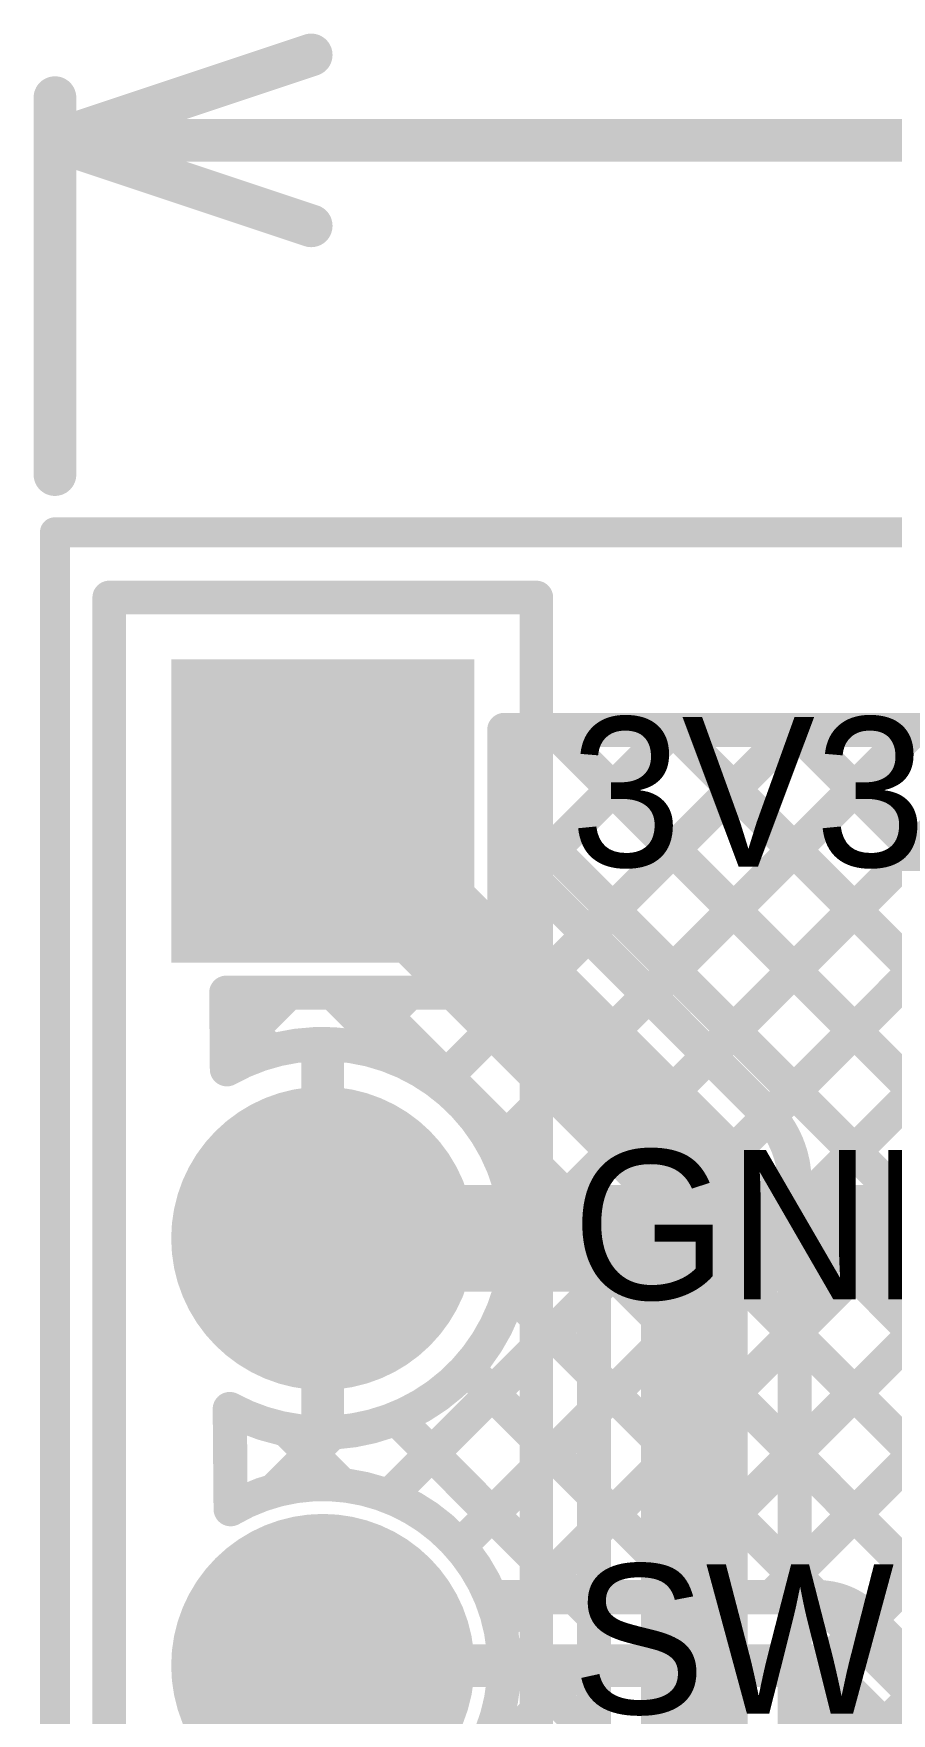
# Model space of a CAD drawing. Header units: millimetres. Extents: x 3.57 to 6.19, y 4.04 to 5.89.
# Drawn here: x 3.5696 to 3.7705, y 5.4971 to 5.8903 of the extents above; entities that cross this region are included whole.
import ezdxf

# ---------------------------------------------------------------- set-up
doc = ezdxf.new("R2010")
doc.units = ezdxf.units.MM
doc.header["$MEASUREMENT"] = 0
for name, color, linetype in [('BottomLayer', 5, 'Continuous'), ('BottomSolder', 6, 'Continuous'), ('Mechanical1', 6, 'Continuous'), ('Mechanical2', 216, 'Continuous'), ('MultiLayer', 9, 'Continuous'), ('PadHoleLayer', 156, 'Continuous'), ('TopLayer', 1, 'Continuous'), ('TopOverlay', 2, 'Continuous'), ('TopSolder', 216, 'Continuous')]:
    doc.layers.add(name, color=color, linetype=linetype)

# ---------------------------------------------------------------- blocks, each defined once
blk = doc.blocks.new('HDR1X4_2')
at = {"layer": 'BottomLayer', "const_width": 0.0315}
for points in [[(0.08425, 0, 1), (0.11575, 0, 1)], [(0.18425, 0, 1), (0.21575, 0, 1)]]:
    blk.add_lwpolyline(points, format="xyb", close=True, dxfattribs=at)
at = {"layer": 'BottomLayer'}
blk.add_solid([(-0.0315, -0.0315), (0.0315, -0.0315), (-0.0315, 0.0315), (0.0315, 0.0315)], dxfattribs=at)
at = {"layer": 'BottomSolder', "const_width": 0.0355}
for points in [[(0.08225, 0, 1), (0.11775, 0, 1)], [(0.18225, 0, 1), (0.21775, 0, 1)]]:
    blk.add_lwpolyline(points, format="xyb", close=True, dxfattribs=at)
at = {"layer": 'BottomSolder'}
blk.add_solid([(-0.0355, -0.0355), (0.0355, -0.0355), (-0.0355, 0.0355), (0.0355, 0.0355)], dxfattribs=at)
at = {"layer": 'MultiLayer', "const_width": 0.0315}
for points in [[(0.08425, 0, 1), (0.11575, 0, 1)], [(0.18425, 0, 1), (0.21575, 0, 1)]]:
    blk.add_lwpolyline(points, format="xyb", close=True, dxfattribs=at)
at = {"layer": 'MultiLayer'}
blk.add_solid([(-0.0315, -0.0315), (0.0315, -0.0315), (-0.0315, 0.0315), (0.0315, 0.0315)], dxfattribs=at)
at = {"layer": 'PadHoleLayer', "const_width": 0.0187}
for points in [[(-0.00935, 0, 1), (0.00935, 0, 1)], [(0.09065, 0, 1), (0.10935, 0, 1)], [(0.19065, 0, 1), (0.20935, 0, 1)]]:
    blk.add_lwpolyline(points, format="xyb", close=True, dxfattribs=at)
at = {"layer": 'TopLayer', "const_width": 0.0315}
for points in [[(0.08425, 0, 1), (0.11575, 0, 1)], [(0.18425, 0, 1), (0.21575, 0, 1)]]:
    blk.add_lwpolyline(points, format="xyb", close=True, dxfattribs=at)
at = {"layer": 'TopLayer'}
blk.add_solid([(-0.0315, -0.0315), (0.0315, -0.0315), (-0.0315, 0.0315), (0.0315, 0.0315)], dxfattribs=at)
at = {"layer": 'TopOverlay', "const_width": 0.00787}
for points in [[(0.35, 0.05), (-0.05, 0.05)], [(-0.05, -0.05), (-0.05, 0.05)], [(0.35, -0.05), (-0.05, -0.05)]]:
    blk.add_lwpolyline(points, dxfattribs=at)
at = {"layer": 'TopOverlay', "const_width": 0.00394}
for points in [[(-0.05197, 0.05, 1), (-0.04803, 0.05, 1)], [(-0.05197, 0.05, 1), (-0.04803, 0.05, 1)], [(-0.05197, -0.05, 1), (-0.04803, -0.05, 1)], [(-0.05197, -0.05, 1), (-0.04803, -0.05, 1)]]:
    blk.add_lwpolyline(points, format="xyb", close=True, dxfattribs=at)
at = {"layer": 'TopSolder', "const_width": 0.0355}
for points in [[(0.08225, 0, 1), (0.11775, 0, 1)], [(0.18225, 0, 1), (0.21775, 0, 1)]]:
    blk.add_lwpolyline(points, format="xyb", close=True, dxfattribs=at)
at = {"layer": 'TopSolder'}
blk.add_solid([(-0.0355, -0.0355), (0.0355, -0.0355), (-0.0355, 0.0355), (0.0355, 0.0355)], dxfattribs=at)

msp = doc.modelspace()

# ---------------------------------------------------------------- linework, layer by layer
at = {"layer": 'BottomLayer'}
for points, const_width in [([(3.65281, 5.54786), (3.83223, 5.72728)], 0.008), ([(3.66472, 5.64462), (3.74738, 5.72728)], 0.008), ([(3.6694, 5.53617), (3.86051, 5.72728)], 0.008), ([(3.67769, 5.6293), (3.77566, 5.72728)], 0.008), ([(3.67984, 5.72728), (5.93734, 5.72728)], 0.008), ([(3.67984, 5.68802), (3.71909, 5.72728)], 0.008), ([(3.67984, 5.71631), (3.69081, 5.72728)], 0.008), ([(3.67984, 5.66578), (3.67984, 5.72728)], 0.008), ([(3.68279, 5.60612), (3.80394, 5.72728)], 0.008), ([(3.6858, 5.52428), (3.8888, 5.72728)], 0.008), ([(3.69139, 5.72728), (4.16646, 5.25221)], 0.008), ([(3.71408, 5.52428), (3.91708, 5.72728)], 0.008), ([(3.71967, 5.72728), (3.84288, 5.60407)], 0.008), ([(3.74237, 5.52428), (3.94537, 5.72728)], 0.008), ([(3.74796, 5.72728), (3.84941, 5.62582)], 0.008), ([(3.67984, 5.71054), (4.14996, 5.24042)], 0.008), ([(3.67984, 5.68226), (4.1915, 5.1706)], 0.008), ([(3.61474, 5.66578), (3.67984, 5.66578)], 0.008), ([(3.61474, 5.66578), (3.61489, 5.64785)], 0.008), ([(3.61477, 5.66248), (3.62514, 5.6521)], 0.008), ([(3.61486, 5.65133), (3.62931, 5.66578)], 0.008), ([(3.63975, 5.66578), (3.65556, 5.64997)], 0.008), ([(3.64495, 5.65313), (3.6576, 5.66578)], 0.008), ([(3.66803, 5.66578), (4.1915, 5.14231)], 0.008), ([(3.63734, 5.60828), (3.63734, 5.64977)], 0.01), ([(3.67903, 5.62649), (4.1915, 5.11403)], 0.008), ([(3.63734, 5.60828), (3.86834, 5.60828)], 0.025), ([(3.63734, 5.60828), (3.67884, 5.60828)], 0.01), ([(3.63734, 5.56678), (3.63734, 5.60828)], 0.01), ([(3.68117, 5.59607), (3.75297, 5.52428)], 0.008), ([(3.76531, 5.51894), (3.84458, 5.5982)], 0.008), ([(3.67114, 5.57782), (3.72468, 5.52428)], 0.008), ([(3.61556, 5.56833), (3.61576, 5.54488)], 0.008), ([(3.6288, 5.56359), (3.64186, 5.55053)], 0.008), ([(3.65453, 5.56615), (3.6964, 5.52428)], 0.008), ([(3.62586, 5.54919), (3.6395, 5.56283)], 0.008), ([(3.61573, 5.54837), (3.61799, 5.54611)], 0.008), ([(3.67671, 5.52428), (3.75334, 5.52428)], 0.008), ([(3.76467, 5.51958), (4.13516, 5.14909)], 0.008), ([(3.63734, 5.50828), (3.75334, 5.50828)], 0.01), ([(3.75334, 5.50828), (4.13534, 5.12628)], 0.01)]:
    msp.add_lwpolyline(points, dxfattribs=dict(at, const_width=const_width))
for points, const_width in [([(3.67784, 5.72728, 1), (3.68184, 5.72728, 1)], 0.004), ([(3.67784, 5.72728, 1), (3.68184, 5.72728, 1)], 0.004), ([(3.68881, 5.72728, 1), (3.69281, 5.72728, 1)], 0.004), ([(3.68939, 5.72728, 1), (3.69339, 5.72728, 1)], 0.004), ([(3.71709, 5.72728, 1), (3.72109, 5.72728, 1)], 0.004), ([(3.71767, 5.72728, 1), (3.72167, 5.72728, 1)], 0.004), ([(3.74538, 5.72728, 1), (3.74938, 5.72728, 1)], 0.004), ([(3.74596, 5.72728, 1), (3.74996, 5.72728, 1)], 0.004), ([(3.67784, 5.71631, 1), (3.68184, 5.71631, 1)], 0.004), ([(3.67784, 5.71054, 1), (3.68184, 5.71054, 1)], 0.004), ([(3.67784, 5.68802, 1), (3.68184, 5.68802, 1)], 0.004), ([(3.67784, 5.68226, 1), (3.68184, 5.68226, 1)], 0.004), ([(3.61274, 5.66578, 1), (3.61674, 5.66578, 1)], 0.004), ([(3.61274, 5.66578, 1), (3.61674, 5.66578, 1)], 0.004), ([(3.61277, 5.66248, 1), (3.61677, 5.66248, 1)], 0.004), ([(3.62731, 5.66578, 1), (3.63131, 5.66578, 1)], 0.004), ([(3.63775, 5.66578, 1), (3.64175, 5.66578, 1)], 0.004), ([(3.65559, 5.66578, 1), (3.65959, 5.66578, 1)], 0.004), ([(3.66603, 5.66578, 1), (3.67003, 5.66578, 1)], 0.004), ([(3.67784, 5.66578, 1), (3.68184, 5.66578, 1)], 0.004), ([(3.67784, 5.66578, 1), (3.68184, 5.66578, 1)], 0.004), ([(3.61286, 5.65133, 1), (3.61686, 5.65133, 1)], 0.004), ([(3.62314, 5.6521, 1), (3.62714, 5.6521, 1)], 0.004), ([(3.63484, 5.64977, 1), (3.63984, 5.64977, 1)], 0.005), ([(3.64295, 5.65313, 1), (3.64695, 5.65313, 1)], 0.004), ([(3.61289, 5.64785, 1), (3.61689, 5.64785, 1)], 0.004), ([(3.61289, 5.64785, 1), (3.61689, 5.64785, 1)], 0.004), ([(3.65356, 5.64997, 1), (3.65756, 5.64997, 1)], 0.004), ([(3.66272, 5.64462, 1), (3.66672, 5.64462, 1)], 0.004), ([(3.67569, 5.6293, 1), (3.67969, 5.6293, 1)], 0.004), ([(3.67703, 5.62649, 1), (3.68103, 5.62649, 1)], 0.004), ([(3.63109, 5.60828, 1), (3.64359, 5.60828, 1)], 0.0125), ([(3.63484, 5.60828, 1), (3.63984, 5.60828, 1)], 0.005), ([(3.63484, 5.60828, 1), (3.63984, 5.60828, 1)], 0.005), ([(3.63484, 5.60828, 1), (3.63984, 5.60828, 1)], 0.005), ([(3.67634, 5.60828, 1), (3.68134, 5.60828, 1)], 0.005), ([(3.68084, 5.60828, 1), (3.68484, 5.60828, 1)], 0.004), ([(3.68084, 5.60828, 1), (3.68484, 5.60828, 1)], 0.004), ([(3.68079, 5.60612, 1), (3.68479, 5.60612, 1)], 0.004), ([(3.67917, 5.59607, 1), (3.68317, 5.59607, 1)], 0.004), ([(3.66914, 5.57782, 1), (3.67314, 5.57782, 1)], 0.004), ([(3.61356, 5.56833, 1), (3.61756, 5.56833, 1)], 0.004), ([(3.61356, 5.56833, 1), (3.61756, 5.56833, 1)], 0.004), ([(3.63484, 5.56678, 1), (3.63984, 5.56678, 1)], 0.005), ([(3.6268, 5.56359, 1), (3.6308, 5.56359, 1)], 0.004), ([(3.65253, 5.56615, 1), (3.65653, 5.56615, 1)], 0.004), ([(3.6375, 5.56283, 1), (3.6415, 5.56283, 1)], 0.004), ([(3.61373, 5.54837, 1), (3.61773, 5.54837, 1)], 0.004), ([(3.62386, 5.54919, 1), (3.62786, 5.54919, 1)], 0.004), ([(3.63986, 5.55053, 1), (3.64386, 5.55053, 1)], 0.004), ([(3.65081, 5.54786, 1), (3.65481, 5.54786, 1)], 0.004), ([(3.61376, 5.54488, 1), (3.61776, 5.54488, 1)], 0.004), ([(3.61376, 5.54488, 1), (3.61776, 5.54488, 1)], 0.004), ([(3.61599, 5.54611, 1), (3.61999, 5.54611, 1)], 0.004), ([(3.66741, 5.53617, 1), (3.67141, 5.53617, 1)], 0.004), ([(3.67471, 5.52428, 1), (3.67871, 5.52428, 1)], 0.004), ([(3.67471, 5.52428, 1), (3.67871, 5.52428, 1)], 0.004), ([(3.6838, 5.52428, 1), (3.6878, 5.52428, 1)], 0.004), ([(3.6944, 5.52428, 1), (3.6984, 5.52428, 1)], 0.004), ([(3.71208, 5.52428, 1), (3.71608, 5.52428, 1)], 0.004), ([(3.72268, 5.52428, 1), (3.72668, 5.52428, 1)], 0.004), ([(3.74037, 5.52428, 1), (3.74437, 5.52428, 1)], 0.004), ([(3.75097, 5.52428, 1), (3.75497, 5.52428, 1)], 0.004), ([(3.75134, 5.52428, 1), (3.75534, 5.52428, 1)], 0.004), ([(3.75134, 5.52428, 1), (3.75534, 5.52428, 1)], 0.004), ([(3.75134, 5.52428, 1), (3.75534, 5.52428, 1)], 0.004), ([(3.76266, 5.51959, 1), (3.76666, 5.51959, 1)], 0.004), ([(3.76267, 5.51958, 1), (3.76667, 5.51958, 1)], 0.004), ([(3.76267, 5.51958, 1), (3.76667, 5.51958, 1)], 0.004), ([(3.76331, 5.51894, 1), (3.76731, 5.51894, 1)], 0.004), ([(3.63484, 5.50828, 1), (3.63984, 5.50828, 1)], 0.005), ([(3.75084, 5.50828, 1), (3.75584, 5.50828, 1)], 0.005), ([(3.75084, 5.50828, 1), (3.75584, 5.50828, 1)], 0.005)]:
    msp.add_lwpolyline(points, format="xyb", close=True, dxfattribs=dict(at, const_width=const_width))
at = {"layer": 'BottomLayer', "const_width": 0.008}
for points in [[(3.61489, 5.64785, -0.574863), (3.68284, 5.60828)], [(3.68284, 5.60828, -0.569241), (3.61556, 5.56833)], [(3.61576, 5.54488, -0.457847), (3.67671, 5.52428)], [(3.75334, 5.52428, -0.198912), (3.76466, 5.51959)], [(3.75334, 5.52428, -0.199231), (3.76467, 5.51958)]]:
    msp.add_lwpolyline(points, format="xyb", dxfattribs=at)
at = {"layer": 'Mechanical1', "const_width": 0.01}
for points in [[(3.57462, 5.86528), (3.63462, 5.88528)], [(3.57462, 5.78706), (3.57462, 5.87528)], [(3.57462, 5.86528), (3.63462, 5.84528)], [(3.57462, 5.86528), (4.47849, 5.86528)]]:
    msp.add_lwpolyline(points, dxfattribs=at)
at = {"layer": 'Mechanical1', "const_width": 0.005}
for points in [[(3.63212, 5.88528, 1), (3.63712, 5.88528, 1)], [(3.57212, 5.87528, 1), (3.57712, 5.87528, 1)], [(3.57212, 5.86528, 1), (3.57712, 5.86528, 1)], [(3.57212, 5.86528, 1), (3.57712, 5.86528, 1)], [(3.57212, 5.86528, 1), (3.57712, 5.86528, 1)], [(3.63212, 5.84528, 1), (3.63712, 5.84528, 1)], [(3.57212, 5.78706, 1), (3.57712, 5.78706, 1)]]:
    msp.add_lwpolyline(points, format="xyb", close=True, dxfattribs=at)
at = {"layer": 'Mechanical2', "const_width": 0.007}
for points in [[(3.57462, 5.77356), (5.97619, 5.77356)], [(3.57462, 4.74206), (3.57462, 5.77356)]]:
    msp.add_lwpolyline(points, dxfattribs=at)
at = {"layer": 'Mechanical2', "const_width": 0.0035}
msp.add_lwpolyline([(3.57287, 5.77356, 1), (3.57637, 5.77356, 1)], format="xyb", close=True, dxfattribs=at)
msp.add_lwpolyline([(3.57287, 5.77356, 1), (3.57637, 5.77356, 1)], format="xyb", close=True, dxfattribs=at)
at = {"layer": 'TopLayer'}
for points, const_width in [([(3.67984, 5.72728), (3.98209, 5.72728)], 0.008), ([(3.67984, 5.69901), (3.67984, 5.72728)], 0.008), ([(3.67984, 5.71631), (3.69081, 5.72728)], 0.008), ([(3.68533, 5.69352), (3.71909, 5.72728)], 0.008), ([(3.69139, 5.72728), (4.04784, 5.37082)], 0.008), ([(3.69948, 5.67938), (3.74738, 5.72728)], 0.008), ([(3.71362, 5.66523), (3.77566, 5.72728)], 0.008), ([(3.71967, 5.72728), (3.84288, 5.60407)], 0.008), ([(3.72776, 5.65109), (3.80394, 5.72728)], 0.008), ([(3.74188, 5.63692), (3.83223, 5.72728)], 0.008), ([(3.74784, 5.61461), (3.86051, 5.72728)], 0.008), ([(3.74784, 5.52975), (3.94537, 5.72728)], 0.008), ([(3.74784, 5.55804), (3.91708, 5.72728)], 0.008), ([(3.74784, 5.58632), (3.8888, 5.72728)], 0.008), ([(3.74796, 5.72728), (3.84941, 5.62582)], 0.008), ([(3.63734, 5.70828), (3.72434, 5.62128)], 0.025), ([(3.67984, 5.71054), (4.04784, 5.34254)], 0.008), ([(3.67984, 5.69901), (3.74094, 5.63791)], 0.008), ([(3.61474, 5.66578), (3.64661, 5.66578)], 0.008), ([(3.61474, 5.66578), (3.61489, 5.64785)], 0.008), ([(3.61477, 5.66248), (3.62514, 5.6521)], 0.008), ([(3.61486, 5.65133), (3.62931, 5.66578)], 0.008), ([(3.63975, 5.66578), (3.65556, 5.64997)], 0.008), ([(3.64661, 5.66578), (3.70084, 5.61154)], 0.008), ([(3.64495, 5.65313), (3.6521, 5.66029)], 0.008), ([(3.63734, 5.60828), (3.63734, 5.64977)], 0.01), ([(3.67769, 5.6293), (3.68038, 5.632)], 0.008), ([(3.67903, 5.62649), (3.70084, 5.60468)], 0.008), ([(3.72434, 5.35728), (3.72434, 5.62128)], 0.025), ([(3.74784, 5.35728), (3.74784, 5.62128)], 0.008), ([(3.68279, 5.60612), (3.69453, 5.61786)], 0.008), ([(3.70084, 5.36701), (3.70084, 5.61154)], 0.008), ([(3.74784, 5.61425), (3.9711, 5.391)], 0.008), ([(3.63734, 5.60828), (3.67884, 5.60828)], 0.01), ([(3.63734, 5.56678), (3.63734, 5.60828)], 0.01), ([(3.65281, 5.54786), (3.70084, 5.59589)], 0.008), ([(3.68117, 5.59607), (3.70084, 5.5764)], 0.008), ([(3.74784, 5.50147), (3.84458, 5.5982)], 0.008), ([(3.74784, 5.58597), (3.94281, 5.391)], 0.008), ([(3.74784, 5.47319), (3.85891, 5.58425)], 0.008), ([(3.67114, 5.57782), (3.70084, 5.54811)], 0.008), ([(3.61556, 5.56833), (3.61576, 5.54488)], 0.008), ([(3.6694, 5.53617), (3.70084, 5.56761)], 0.008), ([(3.6288, 5.56359), (3.64186, 5.55053)], 0.008), ([(3.65453, 5.56615), (3.70084, 5.51983)], 0.008), ([(3.62586, 5.54919), (3.6395, 5.56283)], 0.008), ([(3.74784, 5.55768), (3.91453, 5.391)], 0.008), ([(3.61573, 5.54837), (3.61799, 5.54611)], 0.008), ([(3.67886, 5.51734), (3.70084, 5.53932)], 0.008), ([(3.74784, 5.5294), (3.88774, 5.3895)], 0.008), ([(3.6796, 5.51279), (3.70084, 5.49155)], 0.008), ([(3.64046, 5.45066), (3.70084, 5.51104)], 0.008), ([(3.74784, 5.50111), (3.85946, 5.3895)], 0.008)]:
    msp.add_lwpolyline(points, dxfattribs=dict(at, const_width=const_width))
for points, const_width in [([(3.67784, 5.72728, 1), (3.68184, 5.72728, 1)], 0.004), ([(3.67784, 5.72728, 1), (3.68184, 5.72728, 1)], 0.004), ([(3.68881, 5.72728, 1), (3.69281, 5.72728, 1)], 0.004), ([(3.68939, 5.72728, 1), (3.69339, 5.72728, 1)], 0.004), ([(3.71709, 5.72728, 1), (3.72109, 5.72728, 1)], 0.004), ([(3.71767, 5.72728, 1), (3.72167, 5.72728, 1)], 0.004), ([(3.74538, 5.72728, 1), (3.74938, 5.72728, 1)], 0.004), ([(3.74596, 5.72728, 1), (3.74996, 5.72728, 1)], 0.004), ([(3.63109, 5.70828, 1), (3.64359, 5.70828, 1)], 0.0125), ([(3.67784, 5.71631, 1), (3.68184, 5.71631, 1)], 0.004), ([(3.67784, 5.71054, 1), (3.68184, 5.71054, 1)], 0.004), ([(3.67784, 5.69901, 1), (3.68184, 5.69901, 1)], 0.004), ([(3.67784, 5.69901, 1), (3.68184, 5.69901, 1)], 0.004), ([(3.68333, 5.69352, 1), (3.68733, 5.69352, 1)], 0.004), ([(3.69748, 5.67938, 1), (3.70148, 5.67938, 1)], 0.004), ([(3.61274, 5.66578, 1), (3.61674, 5.66578, 1)], 0.004), ([(3.61274, 5.66578, 1), (3.61674, 5.66578, 1)], 0.004), ([(3.61277, 5.66248, 1), (3.61677, 5.66248, 1)], 0.004), ([(3.62731, 5.66578, 1), (3.63131, 5.66578, 1)], 0.004), ([(3.63775, 5.66578, 1), (3.64175, 5.66578, 1)], 0.004), ([(3.64461, 5.66578, 1), (3.64861, 5.66578, 1)], 0.004), ([(3.64461, 5.66578, 1), (3.64861, 5.66578, 1)], 0.004), ([(3.71162, 5.66523, 1), (3.71562, 5.66523, 1)], 0.004), ([(3.6501, 5.66029, 1), (3.6541, 5.66029, 1)], 0.004), ([(3.61286, 5.65133, 1), (3.61686, 5.65133, 1)], 0.004), ([(3.62314, 5.6521, 1), (3.62714, 5.6521, 1)], 0.004), ([(3.63484, 5.64977, 1), (3.63984, 5.64977, 1)], 0.005), ([(3.64295, 5.65313, 1), (3.64695, 5.65313, 1)], 0.004), ([(3.72576, 5.65109, 1), (3.72976, 5.65109, 1)], 0.004), ([(3.61289, 5.64785, 1), (3.61689, 5.64785, 1)], 0.004), ([(3.61289, 5.64785, 1), (3.61689, 5.64785, 1)], 0.004), ([(3.65356, 5.64997, 1), (3.65756, 5.64997, 1)], 0.004), ([(3.73894, 5.63791, 1), (3.74294, 5.63791, 1)], 0.004), ([(3.73894, 5.63791, 1), (3.74294, 5.63791, 1)], 0.004), ([(3.73896, 5.63789, 1), (3.74296, 5.63789, 1)], 0.004), ([(3.73988, 5.63692, 1), (3.74388, 5.63692, 1)], 0.004), ([(3.67838, 5.632, 1), (3.68238, 5.632, 1)], 0.004), ([(3.67569, 5.6293, 1), (3.67969, 5.6293, 1)], 0.004), ([(3.67703, 5.62649, 1), (3.68103, 5.62649, 1)], 0.004), ([(3.71809, 5.62128, 1), (3.73059, 5.62128, 1)], 0.0125), ([(3.71809, 5.62128, 1), (3.73059, 5.62128, 1)], 0.0125), ([(3.74584, 5.62128, 1), (3.74984, 5.62128, 1)], 0.004), ([(3.74584, 5.62128, 1), (3.74984, 5.62128, 1)], 0.004), ([(3.74584, 5.62128, 1), (3.74984, 5.62128, 1)], 0.004), ([(3.69253, 5.61786, 1), (3.69653, 5.61786, 1)], 0.004), ([(3.69884, 5.61154, 1), (3.70284, 5.61154, 1)], 0.004), ([(3.69884, 5.61154, 1), (3.70284, 5.61154, 1)], 0.004), ([(3.74584, 5.61461, 1), (3.74984, 5.61461, 1)], 0.004), ([(3.74584, 5.61425, 1), (3.74984, 5.61425, 1)], 0.004), ([(3.63484, 5.60828, 1), (3.63984, 5.60828, 1)], 0.005), ([(3.63484, 5.60828, 1), (3.63984, 5.60828, 1)], 0.005), ([(3.63484, 5.60828, 1), (3.63984, 5.60828, 1)], 0.005), ([(3.67634, 5.60828, 1), (3.68134, 5.60828, 1)], 0.005), ([(3.68084, 5.60828, 1), (3.68484, 5.60828, 1)], 0.004), ([(3.68084, 5.60828, 1), (3.68484, 5.60828, 1)], 0.004), ([(3.68079, 5.60612, 1), (3.68479, 5.60612, 1)], 0.004), ([(3.69884, 5.60468, 1), (3.70284, 5.60468, 1)], 0.004), ([(3.67917, 5.59607, 1), (3.68317, 5.59607, 1)], 0.004), ([(3.69884, 5.59589, 1), (3.70284, 5.59589, 1)], 0.004), ([(3.74584, 5.58632, 1), (3.74984, 5.58632, 1)], 0.004), ([(3.74584, 5.58597, 1), (3.74984, 5.58597, 1)], 0.004), ([(3.66914, 5.57782, 1), (3.67314, 5.57782, 1)], 0.004), ([(3.69884, 5.5764, 1), (3.70284, 5.5764, 1)], 0.004), ([(3.61356, 5.56833, 1), (3.61756, 5.56833, 1)], 0.004), ([(3.61356, 5.56833, 1), (3.61756, 5.56833, 1)], 0.004), ([(3.63484, 5.56678, 1), (3.63984, 5.56678, 1)], 0.005), ([(3.69884, 5.56761, 1), (3.70284, 5.56761, 1)], 0.004), ([(3.6268, 5.56359, 1), (3.6308, 5.56359, 1)], 0.004), ([(3.65253, 5.56615, 1), (3.65653, 5.56615, 1)], 0.004), ([(3.6375, 5.56283, 1), (3.6415, 5.56283, 1)], 0.004), ([(3.74584, 5.55804, 1), (3.74984, 5.55804, 1)], 0.004), ([(3.74584, 5.55768, 1), (3.74984, 5.55768, 1)], 0.004), ([(3.61373, 5.54837, 1), (3.61773, 5.54837, 1)], 0.004), ([(3.62386, 5.54919, 1), (3.62786, 5.54919, 1)], 0.004), ([(3.63986, 5.55053, 1), (3.64386, 5.55053, 1)], 0.004), ([(3.65081, 5.54786, 1), (3.65481, 5.54786, 1)], 0.004), ([(3.69884, 5.54811, 1), (3.70284, 5.54811, 1)], 0.004), ([(3.61376, 5.54488, 1), (3.61776, 5.54488, 1)], 0.004), ([(3.61376, 5.54488, 1), (3.61776, 5.54488, 1)], 0.004), ([(3.61599, 5.54611, 1), (3.61999, 5.54611, 1)], 0.004), ([(3.66741, 5.53617, 1), (3.67141, 5.53617, 1)], 0.004), ([(3.69884, 5.53932, 1), (3.70284, 5.53932, 1)], 0.004), ([(3.74584, 5.52975, 1), (3.74984, 5.52975, 1)], 0.004), ([(3.74584, 5.5294, 1), (3.74984, 5.5294, 1)], 0.004), ([(3.67686, 5.51734, 1), (3.68086, 5.51734, 1)], 0.004), ([(3.69884, 5.51983, 1), (3.70284, 5.51983, 1)], 0.004), ([(3.6776, 5.51279, 1), (3.6816, 5.51279, 1)], 0.004), ([(3.69884, 5.51104, 1), (3.70284, 5.51104, 1)], 0.004), ([(3.67784, 5.50828, 1), (3.68184, 5.50828, 1)], 0.004), ([(3.67784, 5.50828, 1), (3.68184, 5.50828, 1)], 0.004), ([(3.74584, 5.50147, 1), (3.74984, 5.50147, 1)], 0.004), ([(3.74584, 5.50111, 1), (3.74984, 5.50111, 1)], 0.004)]:
    msp.add_lwpolyline(points, format="xyb", close=True, dxfattribs=dict(at, const_width=const_width))
at = {"layer": 'TopLayer', "const_width": 0.008}
for points in [[(3.61489, 5.64785, -0.574863), (3.68284, 5.60828)], [(3.74094, 5.63791, -0.199188), (3.74784, 5.62128)], [(3.74096, 5.63789, -0.198912), (3.74784, 5.62128)], [(3.68284, 5.60828, -0.569241), (3.61556, 5.56833)], [(3.61576, 5.54488, -0.580376), (3.67984, 5.50828)], [(3.67984, 5.50828, -0.574727), (3.61639, 5.47131)]]:
    msp.add_lwpolyline(points, format="xyb", dxfattribs=at)

# ---------------------------------------------------------------- block references
at = {"rotation": 270}
msp.add_blockref('HDR1X4_2', (3.63734, 5.70828), dxfattribs=at)

# ---------------------------------------------------------------- texts
at = {"layer": 'TopOverlay'}
for s, p in [('3V3', (3.69534, 5.69528)), ('GND', (3.69575, 5.594)), ('SW_CLK', (3.69575, 5.497))]:
    msp.add_text(s, height=0.035, rotation=360, dxfattribs=at).set_placement(p)

doc.saveas('drawing.dxf')
